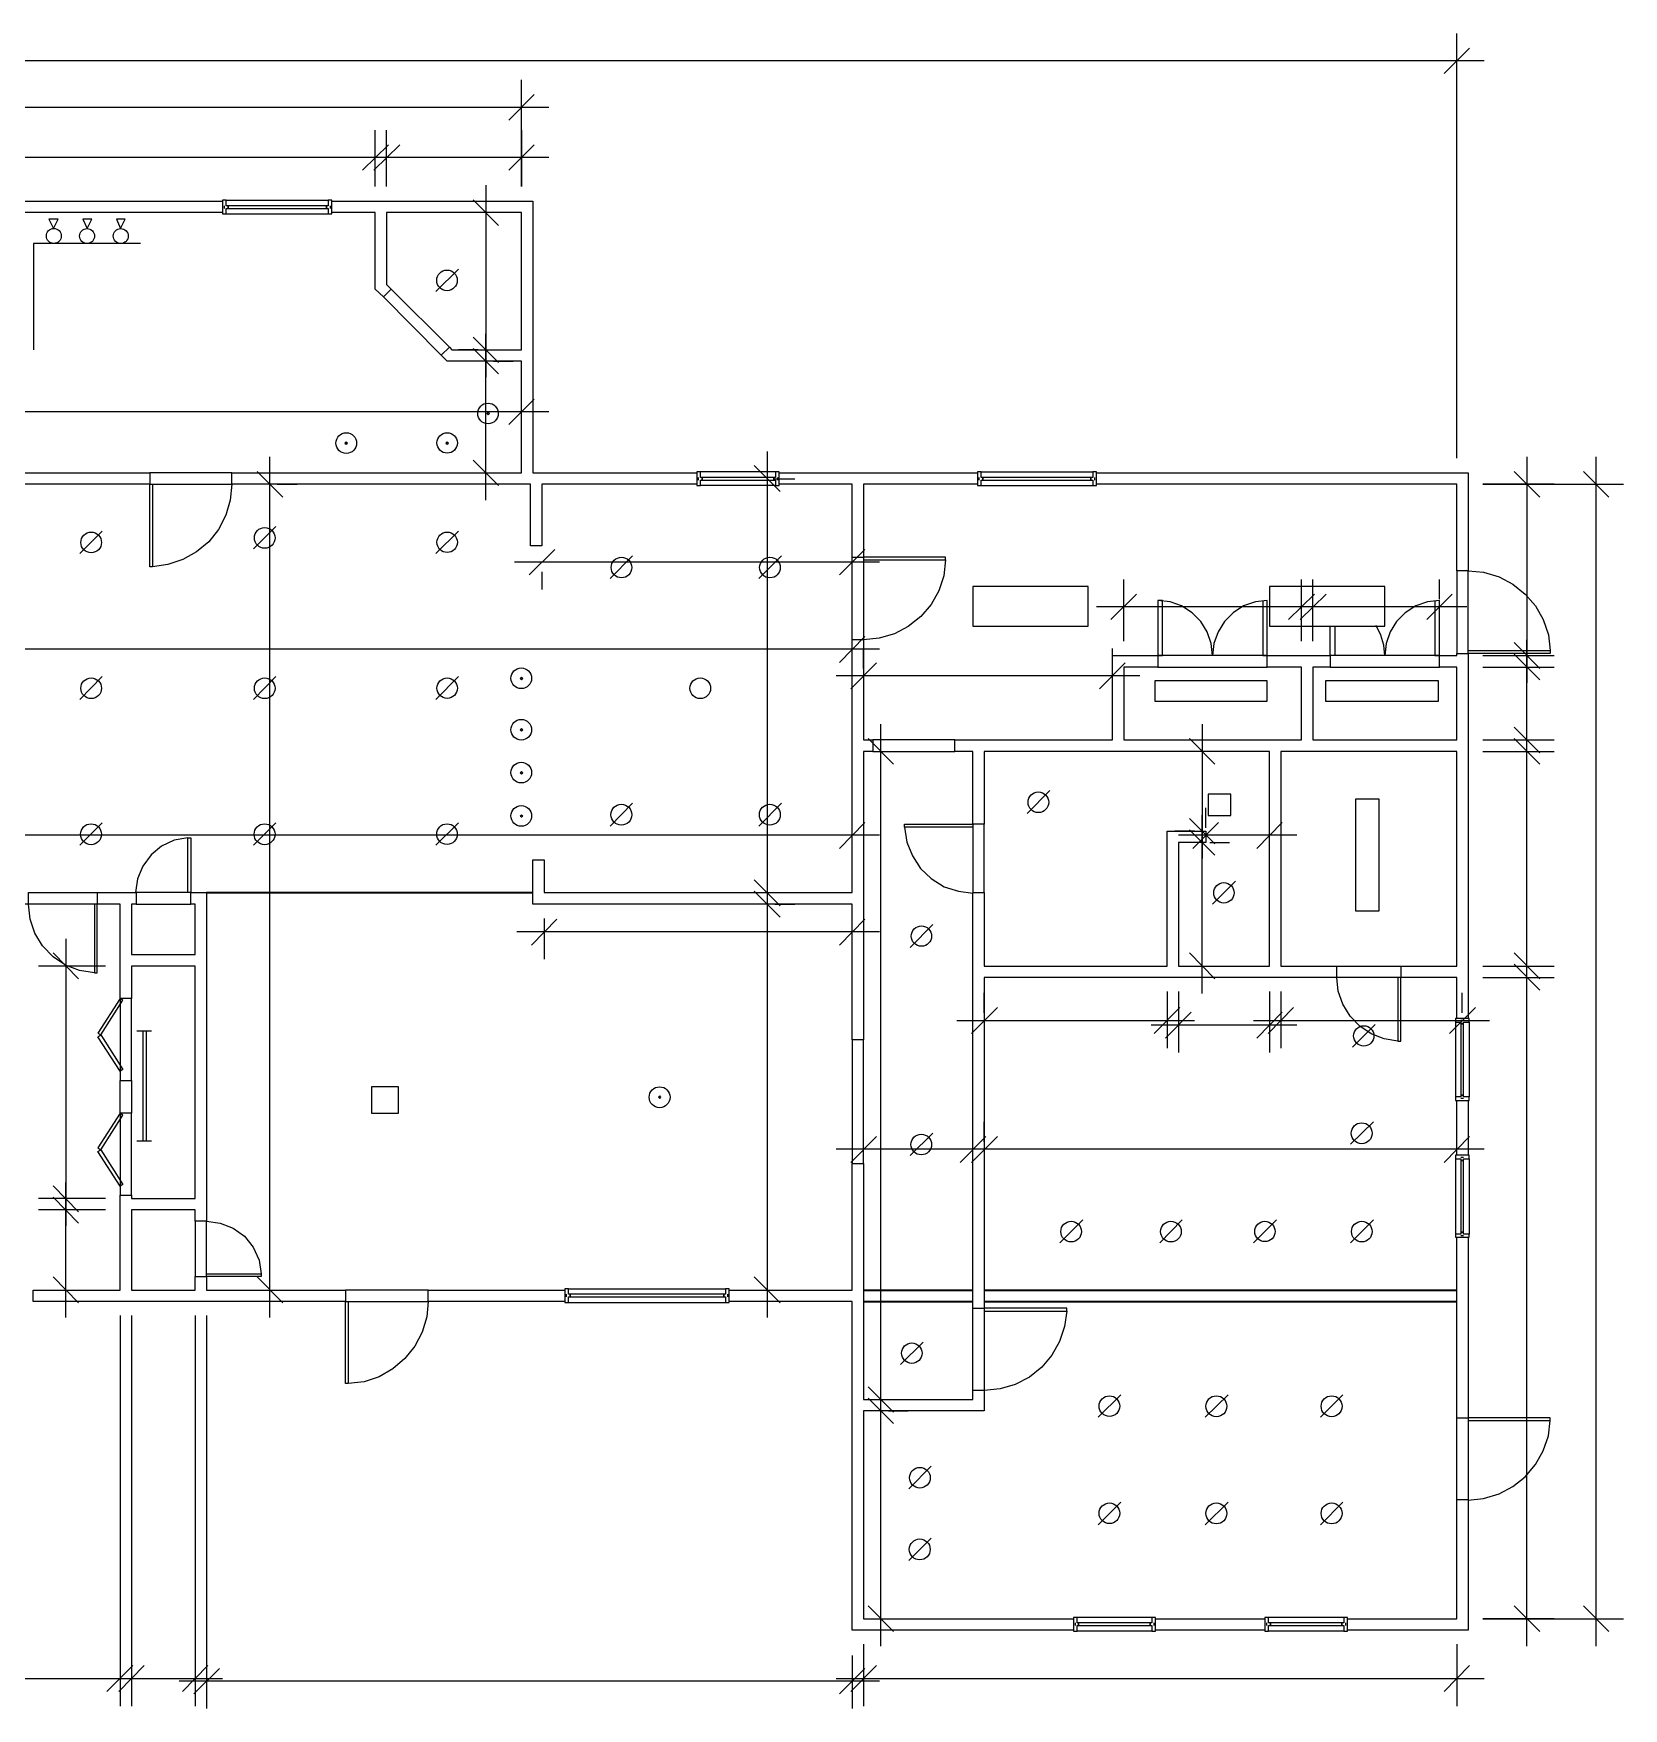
# Model space of a CAD drawing. Header units: inches. Extents: x -625442 to 34963, y -27993 to 66986.
# Drawn here: x 125 to 807, y 10924 to 11643 of the extents above; entities that cross this region are included whole.
import ezdxf

# ---------------------------------------------------------------- set-up
doc = ezdxf.new("R2010")
doc.units = ezdxf.units.IN
doc.header["$LTSCALE"] = 0.5
doc.header["$MEASUREMENT"] = 0
doc.layers.add('P-PATTERN', color=147, linetype='Continuous')

msp = doc.modelspace()

# ---------------------------------------------------------------- linework, layer by layer
at = {"layer": 'P-PATTERN', "color": 7, "lineweight": 25}
for points in [[(735.70068, 11460.41313), (735.70068, 11642.75069)], [(730.22273, 11625.53426), (741.17863, 11636.49017)], [(747.43915, 11631.01222), (-434.03779, 11631.01222)], [(334.04939, 11601.27476), (334.04939, 11577.01526), (334.04939, 11622.79529)], [(328.57143, 11605.57887), (339.52734, 11616.53477)], [(345.78786, 11611.05682), (-434.03779, 11611.05682)], [(271.24858, 11577.01526), (271.24858, 11601.27476)], [(276.1396, 11577.01526), (276.1396, 11601.27476)], [(265.77062, 11584.05834), (276.92217, 11595.01424)], [(281.8132, 11595.01424), (270.66165, 11584.05834)], [(328.57143, 11584.05834), (339.52734, 11595.01424)], [(283.18269, 11589.53629), (98.88872, 11589.53629)], [(345.78786, 11589.53629), (264.40114, 11589.53629)], [(318.78938, 11577.60218), (318.78938, 11495.23725)], [(174.4062, 11449.26158), (105.73616, 11449.26158), (105.73616, 11565.86371), (87.15025, 11565.86371), (87.15025, 11570.75474), (205.70879, 11570.75474), (205.70879, 11565.86371), (110.62719, 11565.86371), (110.62719, 11454.15261), (174.4062, 11454.15261)], [(274.77012, 11529.6701), (271.24858, 11532.996), (271.24858, 11565.86371), (252.66267, 11565.86371), (252.66267, 11570.75474), (338.94042, 11570.75474), (338.94042, 11454.15261), (409.37123, 11454.15261), (409.37123, 11449.26158), (342.85324, 11449.26158), (342.85324, 11422.85003), (337.96221, 11422.85003), (337.96221, 11449.26158), (209.62161, 11449.26158), (209.03469, 11442.41414), (207.07828, 11435.95798), (203.94802, 11429.89311), (199.83955, 11424.6108), (194.55724, 11420.30669), (188.68801, 11416.98079), (182.23185, 11414.82874), (175.58005, 11413.85053)], [(207.27392, 11565.27679), (207.27392, 11567.62448), (208.05648, 11567.62448), (208.05648, 11568.79833), (207.27392, 11568.79833), (207.27392, 11571.14602), (205.70879, 11571.14602), (205.70879, 11565.27679), (207.27392, 11565.27679), (251.09754, 11565.27679)], [(206.49135, 11567.62448), (206.49135, 11568.79833)], [(207.27392, 11571.14602), (251.09754, 11571.14602)], [(251.8801, 11568.79833), (251.8801, 11567.62448)], [(324.26733, 11560.38576), (313.31142, 11571.34166)], [(303.13808, 11508.14957), (304.11629, 11506.97572), (334.04939, 11506.97572), (334.04939, 11565.86371), (276.1396, 11565.86371), (276.1396, 11534.95241), (278.09602, 11532.996)], [(315.46348, 11565.86371), (307.05091, 11565.86371)], [(170.49338, 11552.56011), (124.51771, 11552.56011), (124.51771, 11506.97572)], [(307.05091, 11541.60421), (297.26885, 11532.01779)], [(313.31142, 11512.45368), (324.26733, 11501.49777)], [(318.78938, 11442.41414), (318.78938, 11513.82316)], [(209.62161, 11454.15261), (334.04939, 11454.15261), (334.04939, 11502.08469), (302.15988, 11502.08469), (299.61654, 11504.62803)], [(315.46348, 11506.97572), (307.05091, 11506.97572)], [(324.26733, 11496.60674), (313.31142, 11507.56265)], [(322.11528, 11502.08469), (330.52785, 11502.08469)], [(334.04939, 11483.69443), (334.04939, 11492.107)], [(328.57143, 11474.89057), (339.52734, 11485.84648)], [(345.78786, 11480.36853), (98.88872, 11480.36853)], [(226.05547, 11091.62955), (226.05547, 11461.00005)], [(439.69561, 11262.22864), (439.69561, 11463.34775)], [(765.82942, 11461.00005), (765.82942, 11363.96204)], [(795.56687, 10950.57228), (795.56687, 11461.00005)], [(231.53342, 11443.78363), (220.57752, 11454.73954)], [(313.31142, 11459.63056), (324.26733, 11448.67466)], [(322.11528, 11454.15261), (330.52785, 11454.15261)], [(443.21715, 11454.54389), (443.21715, 11452.1962), (442.43459, 11452.1962), (442.43459, 11451.02235), (443.21715, 11451.02235), (443.21715, 11448.67466), (444.78228, 11448.67466), (444.78228, 11454.54389), (443.21715, 11454.54389), (410.93636, 11454.54389)], [(445.17356, 11446.13132), (434.02202, 11457.28287)], [(476.08487, 11417.959), (476.08487, 11449.26158), (444.78228, 11449.26158), (444.78228, 11454.15261), (529.88618, 11454.15261), (529.88618, 11449.26158), (480.97589, 11449.26158), (480.97589, 11417.959)], [(531.45131, 11448.67466), (531.45131, 11451.02235), (532.23388, 11451.02235), (532.23388, 11452.1962), (531.45131, 11452.1962), (531.45131, 11454.54389), (529.88618, 11454.54389), (529.88618, 11448.67466), (531.45131, 11448.67466), (579.3834, 11448.67466)], [(531.45131, 11454.54389), (579.3834, 11454.54389)], [(735.70068, 11412.08976), (735.70068, 11449.26158), (580.94853, 11449.26158), (580.94853, 11454.15261), (740.59171, 11454.15261), (740.59171, 11412.08976), (747.24351, 11411.50284), (753.89531, 11409.54643), (759.76454, 11406.41617), (765.04685, 11402.11206), (769.5466, 11397.02539), (772.8725, 11391.15616), (775.02455, 11384.7), (775.80712, 11377.85256)], [(771.30737, 11443.78363), (760.35146, 11454.73954)], [(801.04483, 11443.78363), (790.08892, 11454.73954)], [(229.18573, 11449.26158), (237.79394, 11449.26158)], [(410.1538, 11451.02235), (410.1538, 11452.1962)], [(443.21715, 11448.67466), (410.93636, 11448.67466)], [(442.82587, 11451.60928), (451.43408, 11451.60928)], [(443.99972, 11452.1962), (443.99972, 11451.02235)], [(530.66875, 11451.02235), (530.66875, 11452.1962)], [(580.16596, 11452.1962), (580.16596, 11451.02235)], [(777.56789, 11449.26158), (746.85223, 11449.26158), (807.30534, 11449.26158)], [(154.05952, 11429.11054), (144.47311, 11419.52413)], [(228.5988, 11431.06696), (219.01239, 11421.48054)], [(307.05091, 11429.11054), (297.26885, 11419.52413)], [(476.08487, 11418.9372), (476.08487, 11427.54541)], [(348.33119, 11421.2849), (337.37529, 11410.32899)], [(381.78583, 11418.54592), (372.19941, 11408.76386)], [(445.76049, 11418.54592), (435.97843, 11408.76386)], [(470.60691, 11410.32899), (481.56282, 11421.2849)], [(487.82334, 11415.80695), (331.11477, 11415.80695)], [(342.85324, 11411.69848), (342.85324, 11404.06848)], [(516.1913, 11416.78515), (515.40874, 11409.93771), (513.25669, 11403.48155), (509.93079, 11397.61232), (505.62668, 11392.52565), (500.14873, 11388.22154), (494.27949, 11385.09128), (487.62769, 11383.13487), (480.97589, 11382.54795), (480.97589, 11339.50689), (484.88872, 11339.50689)], [(592.68699, 11381.96103), (592.68699, 11408.37258)], [(668.98705, 11381.96103), (668.98705, 11408.37258)], [(673.87807, 11381.96103), (673.87807, 11408.37258)], [(728.26632, 11399.96001), (728.26632, 11408.37258)], [(680.72551, 11396.63411), (580.94853, 11396.63411)], [(598.16495, 11402.11206), (587.20904, 11391.15616)], [(652.35755, 11399.17745), (652.35755, 11375.70051), (654.31396, 11375.70051), (654.31396, 11399.37309), (649.22729, 11398.78616), (644.14062, 11397.02539), (639.64087, 11394.09078), (635.92369, 11390.37359), (633.18471, 11385.87385), (631.42394, 11380.98282), (630.83702, 11375.70051), (630.2501, 11380.98282), (628.48933, 11385.87385), (625.75035, 11390.37359), (622.03317, 11394.09078), (617.53342, 11397.02539), (612.64239, 11398.78616), (607.36008, 11399.37309)], [(740.00478, 11396.63411), (662.1396, 11396.63411)], [(663.50909, 11391.15616), (674.66064, 11402.11206)], [(679.55167, 11402.11206), (668.40012, 11391.15616)], [(726.3099, 11399.17745), (726.3099, 11375.70051), (728.26632, 11375.70051), (728.26632, 11399.37309), (723.17965, 11398.78616), (718.09298, 11397.02539), (713.59323, 11394.09078), (709.87605, 11390.37359), (707.13707, 11385.87385), (705.3763, 11380.98282), (704.78938, 11375.70051), (704.39809, 11380.20025), (703.02861, 11384.50436), (701.07219, 11388.61282)], [(722.78836, 11391.15616), (733.74427, 11402.11206)], [(476.08487, 11381.56974), (476.08487, 11390.17795)], [(476.08487, 11210.77501), (476.08487, 11269.07608), (338.94042, 11269.07608), (338.94042, 11288.05327), (343.83144, 11288.05327), (343.83144, 11273.96711), (476.08487, 11273.96711), (476.08487, 11382.54795)], [(470.60691, 11372.76589), (481.56282, 11383.91744)], [(683.26885, 11388.41718), (683.26885, 11375.70051), (681.31244, 11375.70051), (681.31244, 11388.41718)], [(765.82942, 11327.76843), (765.82942, 11382.54795)], [(487.82334, 11378.43948), (-386.49699, 11378.43948)], [(480.97589, 11370.22256), (480.97589, 11378.83077)], [(520.10413, 11339.50689), (587.79597, 11339.50689), (587.79597, 11375.70051), (607.36008, 11375.70051)], [(587.79597, 11370.22256), (587.79597, 11378.83077)], [(654.31396, 11375.70051), (681.31244, 11375.70051)], [(740.59171, 11376.67871), (740.59171, 11219.97015), (735.70068, 11219.97015), (735.70068, 11237.57785), (711.63682, 11237.57785)], [(728.26632, 11375.70051), (735.70068, 11375.70051), (735.70068, 11376.67871)], [(746.85223, 11375.70051), (777.56789, 11375.70051)], [(760.35146, 11381.3741), (771.30737, 11370.22256)], [(771.30737, 11365.33153), (760.35146, 11376.28743)], [(486.45385, 11372.57025), (475.49794, 11361.4187)], [(582.31801, 11361.4187), (593.27392, 11372.57025)], [(607.36008, 11370.80948), (592.68699, 11370.80948), (592.68699, 11339.50689), (668.98705, 11339.50689), (668.98705, 11370.80948), (654.31396, 11370.80948)], [(681.31244, 11370.80948), (673.87807, 11370.80948), (673.87807, 11339.50689), (735.70068, 11339.50689), (735.70068, 11370.80948), (728.26632, 11370.80948)], [(746.85223, 11370.80948), (777.56789, 11370.80948)], [(154.05952, 11366.70102), (144.47311, 11356.91896)], [(228.5988, 11366.70102), (219.01239, 11356.91896)], [(307.05091, 11366.70102), (297.26885, 11356.91896)], [(599.53443, 11367.0923), (469.23743, 11367.0923)], [(488.41026, 11044.67567), (488.41026, 11346.35433)], [(626.33727, 11346.35433), (626.33727, 11288.64019)], [(765.82942, 11230.73041), (765.82942, 11346.35433)], [(493.88821, 11329.13791), (482.93231, 11340.09382)], [(631.81523, 11329.13791), (620.85932, 11340.09382)], [(746.85223, 11339.50689), (777.56789, 11339.50689)], [(760.35146, 11344.98485), (771.30737, 11334.02894)], [(771.30737, 11329.13791), (760.35146, 11340.09382)], [(484.88872, 11334.61587), (480.97589, 11334.61587), (480.97589, 11210.77501)], [(491.73616, 11334.61587), (500.14873, 11334.61587)], [(527.92977, 11303.31328), (527.92977, 11334.61587), (520.10413, 11334.61587)], [(532.8208, 11273.96711), (532.8208, 11242.46888), (611.2729, 11242.46888), (611.2729, 11300.37866), (627.9024, 11300.37866), (627.9024, 11295.48763), (616.16393, 11295.48763), (616.16393, 11242.46888), (655.29216, 11242.46888), (655.29216, 11334.61587), (532.8208, 11334.61587), (532.8208, 11303.31328)], [(623.01137, 11334.61587), (614.5988, 11334.61587)], [(711.63682, 11242.46888), (735.70068, 11242.46888), (735.70068, 11334.61587), (660.18319, 11334.61587), (660.18319, 11242.46888), (684.24706, 11242.46888)], [(746.85223, 11334.61587), (777.56789, 11334.61587)], [(560.99313, 11317.79073), (551.21107, 11308.00867)], [(381.78583, 11312.31277), (372.19941, 11302.53072)], [(445.76049, 11312.31277), (435.97843, 11302.53072)], [(476.08487, 11301.74815), (476.08487, 11310.35636)], [(627.9024, 11301.74815), (627.9024, 11310.35636)], [(655.29216, 11301.74815), (655.29216, 11310.35636)], [(154.05952, 11303.9002), (144.47311, 11294.31379)], [(228.5988, 11303.9002), (219.01239, 11294.31379)], [(307.05091, 11303.9002), (297.26885, 11294.31379)], [(470.60691, 11292.9443), (481.56282, 11304.09585)], [(620.85932, 11305.85662), (631.81523, 11294.90071)], [(633.38035, 11304.09585), (622.42445, 11292.9443)], [(626.33727, 11230.73041), (626.33727, 11307.2261)], [(649.81421, 11292.9443), (660.77012, 11304.09585)], [(487.82334, 11298.61789), (-144.0976, 11298.61789)], [(190.84006, 11297.44405), (184.97083, 11296.46584), (179.49287, 11293.92251), (174.99313, 11290.20532), (171.47159, 11285.31429), (169.12389, 11279.83634), (168.34133, 11273.96711)], [(498.5836, 11302.13943), (499.5618, 11295.68328), (501.9095, 11289.81404), (505.43104, 11284.33609), (509.93079, 11280.03198), (515.60438, 11276.51044), (521.66926, 11274.55403), (527.92977, 11273.77147)], [(623.01137, 11300.37866), (614.5988, 11300.37866)], [(667.03063, 11298.61789), (616.16393, 11298.61789)], [(631.81523, 11290.00968), (620.85932, 11300.96559)], [(629.66317, 11295.48763), (638.07574, 11295.48763)], [(151.90747, 11273.96711), (168.53697, 11273.96711)], [(192.01391, 11273.96711), (198.86135, 11273.96711), (198.86135, 11132.90983), (204.73058, 11132.12727), (210.20854, 11129.97522), (215.09956, 11126.45368), (218.81675, 11121.75829), (221.36008, 11116.28034), (222.33829, 11110.4111)], [(434.02202, 11279.44506), (445.17356, 11268.29351)], [(445.17356, 11263.40248), (434.02202, 11274.55403)], [(439.69561, 11091.62955), (439.69561, 11280.81455)], [(442.82587, 11273.96711), (451.43408, 11273.96711)], [(527.92977, 11095.54237), (527.92977, 11273.96711)], [(640.61908, 11278.85814), (630.83702, 11269.07608)], [(150.73362, 11239.53426), (144.27747, 11240.51247), (138.21259, 11242.86016), (132.93028, 11246.3817), (128.43053, 11251.07709), (125.10463, 11256.55504), (123.14822, 11262.61992), (122.36566, 11269.07608), (-34.34291, 11269.07608), (-34.34291, 11103.36802), (-12.82238, 11103.36802), (-12.82238, 11098.47699), (-63.10216, 11098.47699), (-63.10216, 11103.36802), (-39.23394, 11103.36802), (-39.23394, 11269.07608), (-132.16349, 11269.07608), (-132.16349, 11238.55606), (-104.77373, 11238.55606), (-104.77373, 11233.66503), (-114.1645, 11233.66503), (-114.1645, 11230.53477)], [(161.68953, 11228.57836), (161.68953, 11269.07608), (151.90747, 11269.07608)], [(168.53697, 11269.07608), (166.58056, 11269.07608), (166.58056, 11247.35991), (193.97032, 11247.35991), (193.97032, 11269.07608), (192.01391, 11269.07608)], [(442.82587, 11269.07608), (451.43408, 11269.07608)], [(476.08487, 11260.27223), (476.08487, 11268.88044)], [(349.3094, 11262.61992), (338.35349, 11251.46837)], [(343.83144, 11262.81556), (343.83144, 11245.4035)], [(470.60691, 11251.46837), (481.56282, 11262.61992)], [(510.71335, 11260.27223), (500.93129, 11250.49017)], [(138.40823, 11254.20735), (138.40823, 11130.95342)], [(487.82334, 11257.14197), (332.09298, 11257.14197)], [(143.88618, 11236.99093), (132.93028, 11248.14247)], [(620.85932, 11248.14247), (631.81523, 11236.99093)], [(760.35146, 11248.14247), (771.30737, 11236.99093)], [(765.82942, 10950.57228), (765.82942, 11249.31632)], [(155.42901, 11242.46888), (126.66976, 11242.46888)], [(166.58056, 11144.06138), (166.58056, 11142.69189), (193.97032, 11142.69189), (193.97032, 11242.46888), (166.58056, 11242.46888), (166.58056, 11228.57836)], [(629.66317, 11242.46888), (638.07574, 11242.46888)], [(746.85223, 11242.46888), (777.56789, 11242.46888)], [(771.30737, 11232.0999), (760.35146, 11243.25145)], [(710.46297, 11210.18809), (704.59374, 11211.1663), (698.92014, 11213.31835), (694.02911, 11216.64425), (689.92065, 11220.94835), (686.79039, 11226.03502), (684.83398, 11231.70862), (684.24706, 11237.57785), (532.8208, 11237.57785), (532.8208, 11095.54237)], [(532.8208, 11222.31784), (532.8208, 11230.92605)], [(611.2729, 11231.51298), (611.2729, 11207.25347)], [(616.16393, 11231.51298), (616.16393, 11205.29706)], [(655.29216, 11231.51298), (655.29216, 11205.29706)], [(660.18319, 11231.51298), (660.18319, 11207.25347)], [(738.04837, 11222.31784), (738.04837, 11230.92605)], [(746.85223, 11237.57785), (777.56789, 11237.57785)], [(538.49439, 11224.66554), (527.34285, 11213.51399)], [(605.79495, 11213.51399), (616.75086, 11224.66554)], [(665.66115, 11224.66554), (654.70524, 11213.51399)], [(732.57042, 11213.51399), (743.72197, 11224.66554)], [(623.01137, 11218.99194), (521.08233, 11218.99194)], [(667.03063, 11217.03553), (604.42546, 11217.03553)], [(621.64189, 11222.70912), (610.68598, 11211.55758)], [(749.78684, 11218.99194), (648.44472, 11218.99194)], [(649.81421, 11211.55758), (660.77012, 11222.70912)], [(700.68091, 11217.42681), (690.89885, 11207.64476)], [(735.11376, 11218.40502), (737.46145, 11218.40502), (737.46145, 11217.62245), (738.6353, 11217.62245), (738.6353, 11218.40502), (740.98299, 11218.40502), (740.98299, 11219.97015), (735.11376, 11219.97015), (735.11376, 11218.40502), (735.11376, 11186.31987)], [(737.46145, 11219.18758), (738.6353, 11219.18758)], [(740.98299, 11218.40502), (740.98299, 11186.31987)], [(175.18877, 11214.4922), (168.92825, 11214.4922)], [(171.47159, 11214.4922), (171.47159, 11167.34268)], [(172.84107, 11214.4922), (172.84107, 11167.34268)], [(161.68953, 11179.27679), (161.68953, 11193.36295)], [(166.58056, 11193.36295), (166.58056, 11179.27679)], [(738.6353, 11185.53731), (737.46145, 11185.53731)], [(480.97589, 11166.9514), (480.97589, 11175.55961)], [(527.92977, 11166.9514), (527.92977, 11175.55961)], [(532.8208, 11166.9514), (532.8208, 11175.55961)], [(699.89835, 11175.55961), (690.11629, 11165.97319)], [(735.70068, 11166.9514), (735.70068, 11175.55961)], [(175.18877, 11167.34268), (168.92825, 11167.34268)], [(486.45385, 11169.29909), (475.49794, 11158.14754)], [(510.71335, 11170.66858), (500.93129, 11161.08216)], [(522.45182, 11158.14754), (533.40772, 11169.29909)], [(538.49439, 11169.29909), (527.34285, 11158.14754)], [(730.22273, 11158.14754), (741.17863, 11169.29909)], [(539.66824, 11163.82114), (469.23743, 11163.82114)], [(747.43915, 11163.82114), (521.08233, 11163.82114)], [(735.11376, 11159.71267), (737.46145, 11159.71267), (737.46145, 11158.93011), (738.6353, 11158.93011), (738.6353, 11159.71267), (740.98299, 11159.71267), (740.98299, 11161.2778), (735.11376, 11161.2778), (735.11376, 11159.71267), (735.11376, 11127.43188)], [(737.46145, 11160.49524), (738.6353, 11160.49524)], [(740.98299, 11159.71267), (740.98299, 11127.43188)], [(568.23185, 11094.36853), (567.25364, 11087.71673), (565.10159, 11081.26057), (561.77569, 11075.39133), (557.47159, 11070.30466), (552.18928, 11066.00056), (546.1244, 11062.8703), (539.66824, 11060.91389), (532.8208, 11060.32697), (532.8208, 11051.52311), (480.97589, 11051.52311), (480.97589, 10962.31075), (571.16647, 10962.31075), (571.16647, 10957.41972), (476.08487, 10957.41972), (476.08487, 11098.47699), (423.26175, 11098.47699), (423.26175, 11103.36802), (476.08487, 11103.36802), (476.08487, 11157.75626)], [(480.97589, 11157.75626), (480.97589, 11056.41414), (527.92977, 11056.41414), (527.92977, 11060.32697)], [(132.93028, 11148.16984), (143.88618, 11137.0183)], [(138.40823, 11091.62955), (138.40823, 11149.53933)], [(258.5319, 11098.47699), (124.32207, 11098.47699), (124.32207, 11103.36802), (161.68953, 11103.36802), (161.68953, 11144.06138)], [(155.42901, 11142.69189), (126.66976, 11142.69189)], [(155.42901, 11137.80086), (126.66976, 11137.80086)], [(143.88618, 11132.12727), (132.93028, 11143.27882)], [(193.97032, 11132.90983), (193.97032, 11137.80086), (166.58056, 11137.80086), (166.58056, 11103.36802), (193.97032, 11103.36802), (193.97032, 11109.23725)], [(575.07929, 11133.49676), (565.29723, 11123.7147)], [(617.72906, 11133.49676), (608.14265, 11123.7147)], [(658.22678, 11133.49676), (648.44472, 11123.7147)], [(699.89835, 11133.49676), (690.11629, 11123.7147)], [(735.70068, 11048.5885), (735.70068, 11126.06239), (740.59171, 11126.06239), (740.59171, 11048.5885)], [(738.6353, 11126.64932), (737.46145, 11126.64932)], [(132.93028, 11109.04161), (143.88618, 11097.89007)], [(198.86135, 11109.23725), (198.86135, 11103.36802), (258.5319, 11103.36802)], [(220.57752, 11109.04161), (231.53342, 11097.89007)], [(434.02202, 11109.04161), (445.17356, 11097.89007)], [(141.73413, 11103.36802), (150.1467, 11103.36802)], [(229.18573, 11103.36802), (237.79394, 11103.36802)], [(293.94295, 11103.36802), (352.6353, 11103.36802), (352.6353, 11098.47699), (293.94295, 11098.47699), (293.35603, 11091.82519), (291.39961, 11085.36903), (288.26936, 11079.30416), (283.96525, 11074.02185), (278.87858, 11069.5221), (273.00935, 11066.1962), (266.55319, 11064.04415), (259.70575, 11063.26158)], [(354.20043, 11098.08571), (354.20043, 11100.4334), (354.98299, 11100.4334), (354.98299, 11101.60725), (354.20043, 11101.60725), (354.20043, 11103.95494), (352.6353, 11103.95494), (352.6353, 11098.08571), (354.20043, 11098.08571), (421.69662, 11098.08571)], [(353.41786, 11100.4334), (353.41786, 11101.60725)], [(354.20043, 11103.95494), (421.69662, 11103.95494)], [(422.47919, 11101.60725), (422.47919, 11100.4334)], [(442.82587, 11103.36802), (451.43408, 11103.36802)], [(161.68953, 11092.41211), (161.68953, 10924.74764)], [(166.58056, 11092.41211), (166.58056, 10924.74764)], [(193.97032, 11092.41211), (193.97032, 10924.74764)], [(198.86135, 11092.41211), (198.86135, 10923.76944)], [(506.60489, 11081.06493), (496.82283, 11071.47851)], [(482.93231, 11061.89209), (493.88821, 11050.93619)], [(488.41026, 10950.57228), (488.41026, 11063.26158)], [(591.51315, 11058.37055), (581.73109, 11048.78414)], [(637.48882, 11058.37055), (627.70676, 11048.78414)], [(686.79039, 11058.37055), (677.20397, 11048.78414)], [(493.88821, 11046.04516), (482.93231, 11057.00107)], [(491.73616, 11056.41414), (500.14873, 11056.41414)], [(491.73616, 11051.52311), (500.14873, 11051.52311)], [(740.59171, 11013.17745), (747.24351, 11013.96001), (753.89531, 11015.91642), (759.76454, 11019.04668), (765.04685, 11023.15515), (769.5466, 11028.43746), (772.8725, 11034.30669), (775.02455, 11040.76285), (775.80712, 11047.41465)], [(509.93079, 11027.85053), (500.34437, 11018.06848)], [(591.51315, 11012.39488), (581.73109, 11002.61282)], [(637.48882, 11012.39488), (627.70676, 11002.61282)], [(686.79039, 11012.39488), (677.20397, 11002.61282)], [(740.59171, 11013.37309), (740.59171, 10957.41972), (688.7468, 10957.41972), (688.7468, 10962.31075), (735.70068, 10962.31075), (735.70068, 11013.37309)], [(509.93079, 10996.93923), (500.34437, 10987.35281)], [(482.93231, 10967.7887), (493.88821, 10956.83279)], [(760.35146, 10967.7887), (771.30737, 10956.83279)], [(790.08892, 10967.7887), (801.04483, 10956.83279)], [(491.73616, 10962.31075), (500.14873, 10962.31075)], [(571.94903, 10959.37613), (571.94903, 10960.54998)], [(604.81675, 10962.89767), (604.81675, 10960.54998), (604.03418, 10960.54998), (604.03418, 10959.37613), (604.81675, 10959.37613), (604.81675, 10957.02844), (606.38188, 10957.02844), (606.38188, 10962.89767), (604.81675, 10962.89767), (572.7316, 10962.89767)], [(605.59931, 10960.54998), (605.59931, 10959.37613)], [(654.11832, 10959.37613), (654.11832, 10960.54998)], [(687.18167, 10962.89767), (687.18167, 10960.54998), (686.39911, 10960.54998), (686.39911, 10959.37613), (687.18167, 10959.37613), (687.18167, 10957.02844), (688.7468, 10957.02844), (688.7468, 10962.89767), (687.18167, 10962.89767), (654.90088, 10962.89767)], [(687.96424, 10960.54998), (687.96424, 10959.37613)], [(777.56789, 10962.31075), (746.85223, 10962.31075), (807.30534, 10962.31075)], [(480.97589, 10951.35484), (480.97589, 10924.74764)], [(604.81675, 10957.02844), (572.7316, 10957.02844)], [(687.18167, 10957.02844), (654.90088, 10957.02844)], [(735.70068, 10951.35484), (735.70068, 10924.74764)], [(476.08487, 10946.46381), (476.08487, 10923.76944)], [(173.428, 10936.48611), (-46.08138, 10936.48611)], [(205.70879, 10936.48611), (154.84209, 10936.48611)], [(156.01594, 10931.00816), (167.16748, 10942.15971)], [(172.05851, 10942.15971), (161.10261, 10931.00816)], [(188.49237, 10931.00816), (199.44827, 10942.15971)], [(204.3393, 10940.98586), (193.3834, 10930.02996)], [(747.43915, 10936.48611), (469.23743, 10936.48611)], [(470.60691, 10930.02996), (481.56282, 10940.98586)], [(486.45385, 10942.15971), (475.49794, 10931.00816)], [(730.22273, 10931.00816), (741.17863, 10942.15971)], [(487.82334, 10935.50791), (187.12288, 10935.50791)]]:
    msp.add_lwpolyline(points, dxfattribs=at)
for points in [[(208.05648, 11567.62448), (250.31497, 11567.62448), (250.31497, 11568.79833), (208.05648, 11568.79833)], [(251.09754, 11567.62448), (251.09754, 11565.27679), (252.66267, 11565.27679), (252.66267, 11571.14602), (251.09754, 11571.14602), (251.09754, 11568.79833), (250.31497, 11568.79833), (250.31497, 11567.62448)], [(131.16951, 11563.12474), (133.12592, 11559.01627), (135.08233, 11563.12474)], [(145.64695, 11563.12474), (147.60337, 11559.01627), (149.55978, 11563.12474)], [(160.1244, 11563.12474), (161.88517, 11559.01627), (163.84158, 11563.12474)], [(303.13808, 11508.14957), (278.09602, 11532.996), (274.77012, 11529.6701), (299.61654, 11504.62803)], [(319.76758, 11480.17289), (319.18066, 11479.58596), (319.76758, 11478.99904), (320.35451, 11479.58596)], [(319.76758, 11479.97724), (319.3763, 11479.58596), (319.76758, 11479.19468), (320.15886, 11479.58596)], [(258.72754, 11467.45621), (258.14062, 11466.86929), (258.72754, 11466.478), (259.31447, 11466.86929)], [(258.72754, 11467.26057), (258.33626, 11466.86929), (258.72754, 11466.67365), (259.11882, 11466.86929)], [(302.15988, 11467.45621), (301.57295, 11466.86929), (302.15988, 11466.478), (302.7468, 11466.86929)], [(302.15988, 11467.26057), (301.7686, 11466.86929), (302.15988, 11466.67365), (302.55116, 11466.86929)], [(174.4062, 11449.26158), (209.62161, 11449.26158), (209.62161, 11454.15261), (174.4062, 11454.15261)], [(410.93636, 11452.1962), (410.93636, 11454.54389), (409.37123, 11454.54389), (409.37123, 11448.67466), (410.93636, 11448.67466), (410.93636, 11451.02235), (411.71893, 11451.02235), (411.71893, 11452.1962)], [(579.3834, 11451.02235), (579.3834, 11448.67466), (580.94853, 11448.67466), (580.94853, 11454.54389), (579.3834, 11454.54389), (579.3834, 11452.1962), (578.60083, 11452.1962), (578.60083, 11451.02235)], [(175.58005, 11449.26158), (175.58005, 11413.85053), (174.4062, 11413.85053), (174.4062, 11449.26158)], [(442.43459, 11452.1962), (411.71893, 11452.1962), (411.71893, 11451.02235), (442.43459, 11451.02235)], [(532.23388, 11451.02235), (578.60083, 11451.02235), (578.60083, 11452.1962), (532.23388, 11452.1962)], [(480.97589, 11382.54795), (476.08487, 11382.54795), (476.08487, 11417.959), (480.97589, 11417.959)], [(480.97589, 11416.78515), (516.1913, 11416.78515), (516.1913, 11417.959), (480.97589, 11417.959)], [(740.59171, 11376.67871), (740.59171, 11412.08976), (735.70068, 11412.08976), (735.70068, 11376.67871)], [(527.92977, 11388.41718), (577.42698, 11388.41718), (577.42698, 11405.43796), (527.92977, 11405.43796)], [(655.29216, 11388.41718), (704.78938, 11388.41718), (704.78938, 11405.43796), (655.29216, 11405.43796)], [(609.31649, 11375.70051), (609.31649, 11399.37309), (607.36008, 11399.37309), (607.36008, 11375.70051)], [(654.31396, 11370.80948), (654.31396, 11375.70051), (607.36008, 11375.70051), (607.36008, 11370.80948)], [(728.26632, 11370.80948), (728.26632, 11375.70051), (681.31244, 11375.70051), (681.31244, 11370.80948)], [(740.59171, 11377.85256), (775.80712, 11377.85256), (775.80712, 11376.67871), (740.59171, 11376.67871)], [(334.04939, 11366.50537), (333.46246, 11365.91845), (334.04939, 11365.33153), (334.63631, 11365.91845)], [(334.04939, 11366.30973), (333.6581, 11365.91845), (334.04939, 11365.52717), (334.44067, 11365.91845)], [(605.99059, 11356.13639), (654.31396, 11356.13639), (654.31396, 11364.94024), (605.99059, 11364.94024)], [(679.35603, 11356.13639), (727.87503, 11356.13639), (727.87503, 11364.94024), (679.35603, 11364.94024)], [(334.04939, 11344.39792), (333.46246, 11343.811), (334.04939, 11343.22408), (334.63631, 11343.811)], [(334.04939, 11344.20228), (333.6581, 11343.811), (334.04939, 11343.41972), (334.44067, 11343.811)], [(484.88872, 11334.61587), (520.10413, 11334.61587), (520.10413, 11339.50689), (484.88872, 11339.50689)], [(334.04939, 11326.00765), (333.46246, 11325.42073), (334.04939, 11324.83381), (334.63631, 11325.42073)], [(334.04939, 11325.81201), (333.6581, 11325.42073), (334.04939, 11325.02945), (334.44067, 11325.42073)], [(638.66267, 11316.2256), (628.88061, 11316.2256), (628.88061, 11307.03046), (638.66267, 11307.03046)], [(692.26834, 11266.14146), (702.44168, 11266.14146), (702.44168, 11314.07354), (692.26834, 11314.07354)], [(334.04939, 11307.42174), (333.46246, 11306.83482), (334.04939, 11306.44354), (334.63631, 11306.83482)], [(334.04939, 11307.2261), (333.6581, 11306.83482), (334.04939, 11306.44354), (334.44067, 11306.83482)], [(527.92977, 11302.13943), (498.5836, 11302.13943), (498.5836, 11303.31328), (527.92977, 11303.31328)], [(527.92977, 11303.31328), (527.92977, 11273.96711), (532.8208, 11273.96711), (532.8208, 11303.31328)], [(190.84006, 11273.96711), (190.84006, 11297.44405), (192.01391, 11297.44405), (192.01391, 11273.96711)], [(122.36566, 11269.07608), (122.36566, 11273.96711), (151.90747, 11273.96711), (151.90747, 11269.07608)], [(192.01391, 11273.96711), (168.53697, 11273.96711), (168.53697, 11269.07608), (192.01391, 11269.07608)], [(150.73362, 11269.07608), (150.73362, 11239.53426), (151.90747, 11239.53426), (151.90747, 11269.07608)], [(684.24706, 11237.57785), (684.24706, 11242.46888), (711.63682, 11242.46888), (711.63682, 11237.57785)], [(710.46297, 11237.57785), (710.46297, 11210.18809), (711.63682, 11210.18809), (711.63682, 11237.57785)], [(152.10311, 11213.70963), (153.4726, 11212.92707), (162.86338, 11227.79579), (161.68953, 11228.57836)], [(166.58056, 11228.57836), (161.68953, 11228.57836), (161.68953, 11193.36295), (166.58056, 11193.36295)], [(737.46145, 11217.62245), (737.46145, 11187.10243), (738.6353, 11187.10243), (738.6353, 11217.62245)], [(152.10311, 11212.1445), (153.4726, 11212.92707), (162.86338, 11198.05834), (161.68953, 11197.27577)], [(480.97589, 11157.75626), (480.97589, 11210.77501), (476.08487, 11210.77501), (476.08487, 11157.75626)], [(269.68345, 11179.27679), (281.22627, 11179.27679), (281.22627, 11190.62398), (269.68345, 11190.62398)], [(393.5243, 11186.71115), (392.93737, 11186.12423), (393.5243, 11185.53731), (393.91558, 11186.12423)], [(393.5243, 11186.51551), (393.13302, 11186.12423), (393.5243, 11185.73295), (393.71994, 11186.12423)], [(737.46145, 11186.31987), (735.11376, 11186.31987), (735.11376, 11184.75474), (740.98299, 11184.75474), (740.98299, 11186.31987), (738.6353, 11186.31987), (738.6353, 11187.10243), (737.46145, 11187.10243)], [(735.70068, 11161.2778), (735.70068, 11184.75474), (740.59171, 11184.75474), (740.59171, 11161.2778)], [(152.10311, 11164.40806), (153.4726, 11163.6255), (162.86338, 11178.49422), (161.68953, 11179.27679)], [(166.58056, 11179.27679), (161.68953, 11179.27679), (161.68953, 11144.06138), (166.58056, 11144.06138)], [(152.10311, 11162.84293), (153.4726, 11163.6255), (162.86338, 11148.75677), (161.68953, 11147.9742)], [(737.46145, 11158.93011), (737.46145, 11128.21445), (738.6353, 11128.21445), (738.6353, 11158.93011)], [(198.86135, 11109.23725), (198.86135, 11132.90983), (193.97032, 11132.90983), (193.97032, 11109.23725)], [(737.46145, 11127.43188), (735.11376, 11127.43188), (735.11376, 11126.06239), (740.98299, 11126.06239), (740.98299, 11127.43188), (738.6353, 11127.43188), (738.6353, 11128.21445), (737.46145, 11128.21445)], [(198.86135, 11110.4111), (222.33829, 11110.4111), (222.33829, 11109.23725), (198.86135, 11109.23725)], [(258.5319, 11098.47699), (293.94295, 11098.47699), (293.94295, 11103.36802), (258.5319, 11103.36802)], [(354.98299, 11100.4334), (420.91406, 11100.4334), (420.91406, 11101.60725), (354.98299, 11101.60725)], [(421.69662, 11100.4334), (421.69662, 11098.08571), (423.26175, 11098.08571), (423.26175, 11103.95494), (421.69662, 11103.95494), (421.69662, 11101.60725), (420.91406, 11101.60725), (420.91406, 11100.4334)], [(259.70575, 11098.47699), (259.70575, 11063.26158), (258.5319, 11063.26158), (258.5319, 11098.47699)], [(532.8208, 11060.32697), (527.92977, 11060.32697), (527.92977, 11095.54237), (532.8208, 11095.54237)], [(532.8208, 11094.36853), (568.23185, 11094.36853), (568.23185, 11095.54237), (532.8208, 11095.54237)], [(740.59171, 11013.37309), (735.70068, 11013.37309), (735.70068, 11048.5885), (740.59171, 11048.5885)], [(740.59171, 11047.41465), (775.80712, 11047.41465), (775.80712, 11048.5885), (740.59171, 11048.5885)], [(572.7316, 10960.54998), (572.7316, 10962.89767), (571.16647, 10962.89767), (571.16647, 10957.02844), (572.7316, 10957.02844), (572.7316, 10959.37613), (573.31852, 10959.37613), (573.31852, 10960.54998)], [(604.03418, 10960.54998), (573.31852, 10960.54998), (573.31852, 10959.37613), (604.03418, 10959.37613)], [(606.38188, 10962.31075), (653.33575, 10962.31075), (653.33575, 10957.41972), (606.38188, 10957.41972)], [(654.90088, 10960.54998), (654.90088, 10962.89767), (653.33575, 10962.89767), (653.33575, 10957.02844), (654.90088, 10957.02844), (654.90088, 10959.37613), (655.68345, 10959.37613), (655.68345, 10960.54998)], [(686.39911, 10960.54998), (655.68345, 10960.54998), (655.68345, 10959.37613), (686.39911, 10959.37613)]]:
    msp.add_lwpolyline(points, close=True, dxfattribs=at)
at = {"layer": 'P-PATTERN', "color": 7, "lineweight": 35}
for points in [[(198.86135, 11273.96711), (338.94042, 11273.96711)], [(480.97589, 11103.36802), (527.92977, 11103.36802)], [(532.8208, 11103.36802), (735.70068, 11103.36802)], [(480.97589, 11098.47699), (527.92977, 11098.47699)], [(532.8208, 11098.47699), (735.70068, 11098.47699)]]:
    msp.add_lwpolyline(points, dxfattribs=at)
at = {"layer": 'P-PATTERN', "color": 7, "lineweight": 25}
for centre, radius in [((133.24433, 11555.84997), 3.21145), ((147.50904, 11555.79867), 3.2264), ((161.98648, 11555.79867), 3.2264), ((302.08502, 11536.78528), 4.42828), ((319.69272, 11479.65806), 4.42828), ((319.69272, 11479.65806), 4.42828), ((258.83928, 11466.93427), 4.43617), ((258.83928, 11466.93427), 4.43617), ((302.14524, 11466.99234), 4.37672), ((302.14524, 11466.99234), 4.37672), ((149.28024, 11424.2845), 4.43617), ((223.81952, 11426.24091), 4.43617), ((302.14524, 11424.34257), 4.37672), ((377.00654, 11413.52424), 4.43617), ((440.78568, 11413.5238), 4.43599), ((333.97453, 11365.99055), 4.42828), ((333.97453, 11365.99055), 4.42828), ((149.28024, 11361.67933), 4.43617), ((223.81952, 11361.67933), 4.43617), ((302.14524, 11361.7374), 4.37672), ((410.85246, 11361.67933), 4.43617), ((333.97453, 11343.8831), 4.42828), ((333.97453, 11343.8831), 4.42828), ((333.97453, 11325.49283), 4.42828), ((333.97453, 11325.49283), 4.42828), ((556.01832, 11312.76861), 4.43599), ((333.97453, 11306.90692), 4.42828), ((333.97453, 11306.90692), 4.42828), ((376.94921, 11307.43602), 4.4858), ((440.72783, 11307.43735), 4.48638), ((149.22291, 11299.02345), 4.4858), ((223.76219, 11299.02345), 4.4858), ((302.08502, 11299.08128), 4.42828), ((635.71341, 11273.89452), 4.37672), ((505.80768, 11255.30861), 4.37672), ((695.77524, 11212.4632), 4.37672), ((393.38267, 11186.13983), 4.48638), ((393.38267, 11186.13983), 4.48638), ((694.86609, 11170.68285), 4.4858), ((505.74746, 11165.84965), 4.42828), ((570.10448, 11128.47464), 4.43599), ((612.94977, 11128.47507), 4.43617), ((653.32111, 11128.53314), 4.37672), ((694.92342, 11128.47507), 4.43617), ((501.69922, 11076.29695), 4.37672), ((586.54726, 11053.55163), 4.42828), ((632.45616, 11053.49513), 4.48638), ((681.95377, 11053.4938), 4.4858), ((505.1515, 11022.82885), 4.43617), ((586.54726, 11007.57596), 4.42828), ((632.45616, 11007.51946), 4.48638), ((681.95377, 11007.51813), 4.4858), ((505.09417, 10992.06247), 4.4858)]:
    msp.add_circle(centre, radius, dxfattribs=at)

doc.saveas('drawing.dxf')
